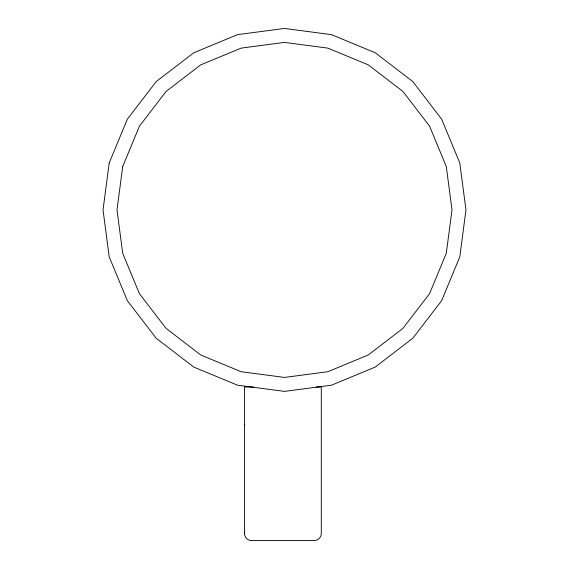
<?xml version="1.0" encoding="UTF-8"?>
<svg xmlns="http://www.w3.org/2000/svg" width="569" height="569" viewBox="0 0 569 569"><rect width="100%" height="100%" fill="white"/><g stroke="black" fill="none" stroke-linecap="round" stroke-linejoin="round"><path stroke-width="0.85" d="M316.122 386.998L321.293 386.998L321.293 533.573C321.314 537.307 318.05 540.571 314.316 540.55L251.498 540.55C247.074 540.635 243.532 536.012 244.755 531.766M253.269 386.998L244.521 386.998L244.521 533.573M244.755 425.406A6.977 1.807 0 0 1 244.755 424.467M109.212 162.947L103.032 209.918L109.212 256.882L127.342 300.652L156.183 338.235L193.766 367.076L237.536 385.199L284.5 391.387L331.464 385.199L375.234 367.076L412.817 338.235L441.658 300.652L459.788 256.882L465.968 209.918L459.788 162.947L441.658 119.184L412.817 81.602L375.234 52.761L331.464 34.631L284.5 28.45L237.536 34.631L193.766 52.761L156.183 81.602L127.342 119.184L109.212 162.947M122.698 166.561L116.994 209.918L122.698 253.269L139.433 293.675L166.056 328.363L200.743 354.985L241.142 371.721L284.5 377.425L327.858 371.721L368.257 354.985L402.944 328.363L429.567 293.675L446.302 253.269L452.006 209.918L446.302 166.561L429.567 126.162L402.944 91.474L368.257 64.852L327.858 48.116L284.5 42.412L241.142 48.116L200.743 64.852L166.056 91.474L139.433 126.162L122.698 166.561"/></g></svg>
